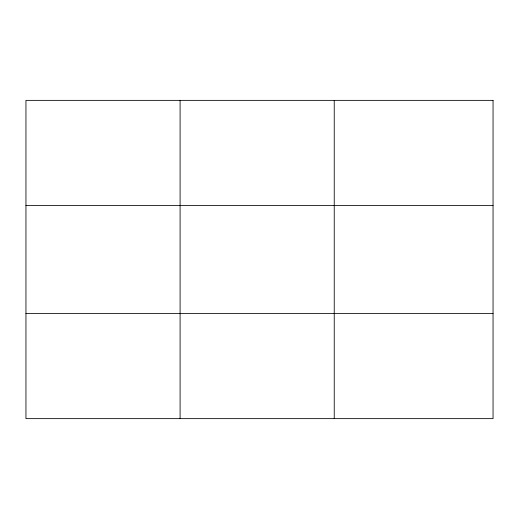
<?xml version="1.0" encoding="UTF-8"?>
<svg xmlns="http://www.w3.org/2000/svg" width="519" height="519" viewBox="0 0 519 519"><rect width="100%" height="100%" fill="white"/><g stroke="black" fill="none" stroke-linecap="round" stroke-linejoin="round"><path stroke-width="0.78" d="M180.093 418.638L180.093 100.362M334.236 418.638L334.236 100.362M25.95 205.394L493.05 205.394M25.95 313.606L493.05 313.606M493.05 100.362L493.05 418.638L25.95 418.638L25.95 100.362L493.05 100.362"/></g></svg>
